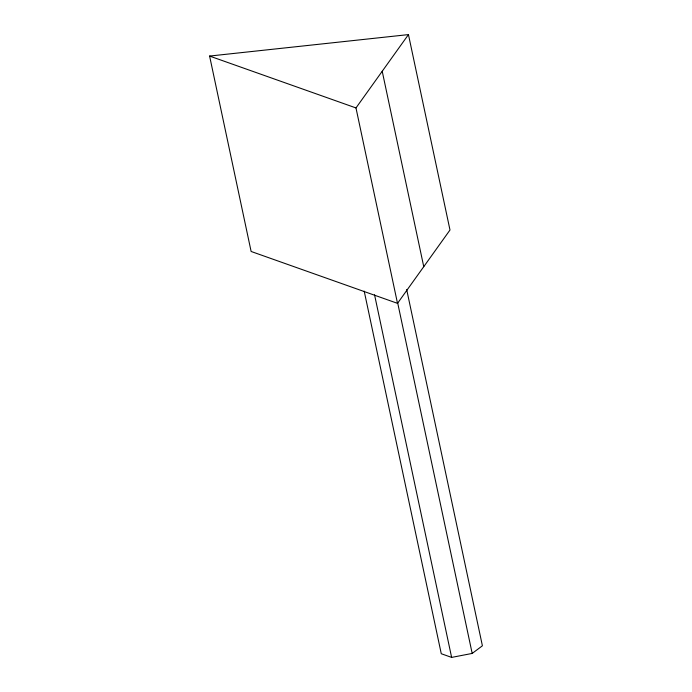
<?xml version="1.0" encoding="UTF-8"?>
<svg xmlns="http://www.w3.org/2000/svg" width="692" height="692" viewBox="0 0 692 692"><rect width="100%" height="100%" fill="white"/><g stroke="black" fill="none" stroke-linecap="round" stroke-linejoin="round"><path stroke-width="1.04" d="M397.511 303.347L355.982 107.935L408.453 34.6L209.598 56.061L251.127 251.473L397.511 303.347L449.99 230.012L408.453 34.6M364.2 291.133L441.271 653.732L451.625 657.4L472.186 653.43L482.402 645.792L406.68 289.533M209.598 56.061L355.982 107.935M382.218 71.267L423.755 266.68M397.589 302.465L472.186 653.43M374.554 294.801L451.625 657.4"/></g></svg>
